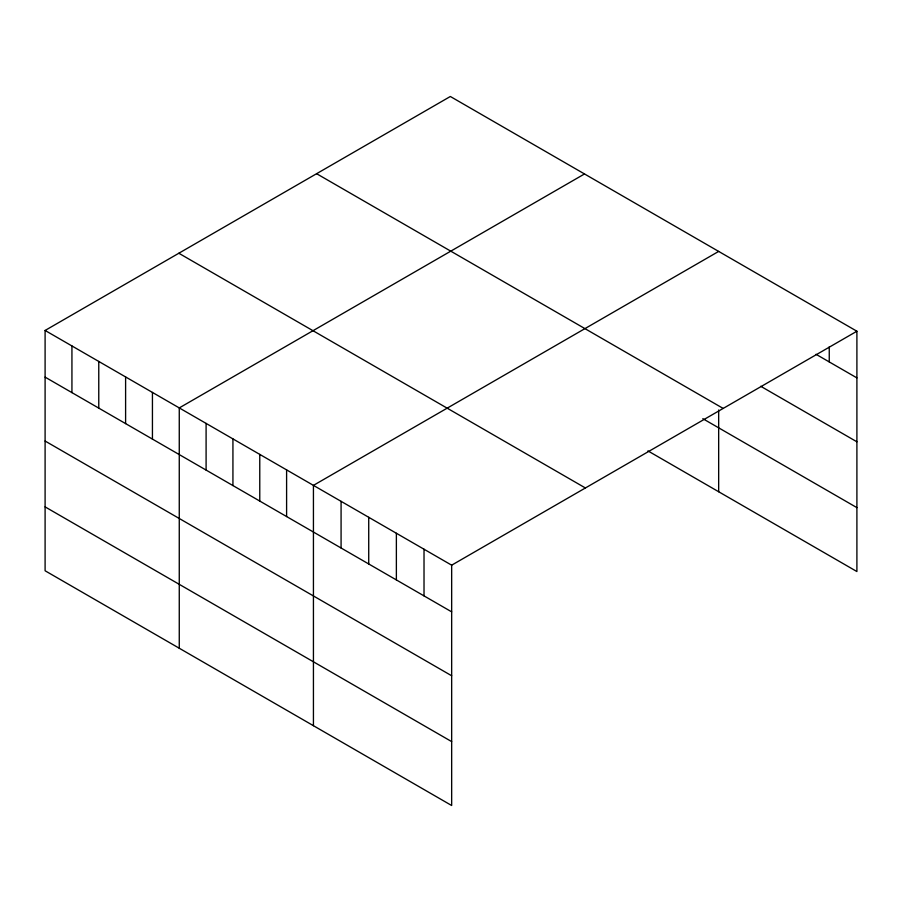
<?xml version="1.0" encoding="UTF-8"?>
<svg xmlns="http://www.w3.org/2000/svg" width="902" height="902" viewBox="0 0 902 902"><rect width="100%" height="100%" fill="white"/><g stroke="black" fill="none" stroke-linecap="round" stroke-linejoin="round"><path stroke-width="1.35" d="M45.1 330.459L451.665 565.182L451.665 805.509L45.1 570.774L45.1 330.459L450.335 96.491L856.9 331.226L856.9 571.541L647.929 450.899M584.507 173.951L179.261 407.918L179.261 648.245M718.668 251.41L313.434 485.377L313.434 725.704M451.665 565.182L856.9 331.226M816.028 354.294L856.9 377.893M760.736 386.281L856.9 441.8M316.613 173.703L723.167 408.426M702.816 418.675L856.9 507.634M178.833 253.248L585.387 487.971M45.1 377.126L451.665 611.849M45.1 441.033L451.665 675.756M45.1 506.879L451.665 741.602M829.254 346.83L829.254 361.928M718.668 410.004L718.668 491.737M424.019 549.217L424.019 595.895M396.373 533.262L396.373 579.93M368.726 517.297L368.726 563.964M341.08 501.332L341.08 548.01M286.599 469.886L286.599 516.553M259.765 454.394L259.765 501.061M232.93 438.902L232.93 485.569M206.096 423.41L206.096 470.077M152.438 392.426L152.438 439.094M125.603 376.935L125.603 423.602M98.769 361.443L98.769 408.11M71.934 345.951L71.934 392.618"/></g></svg>
